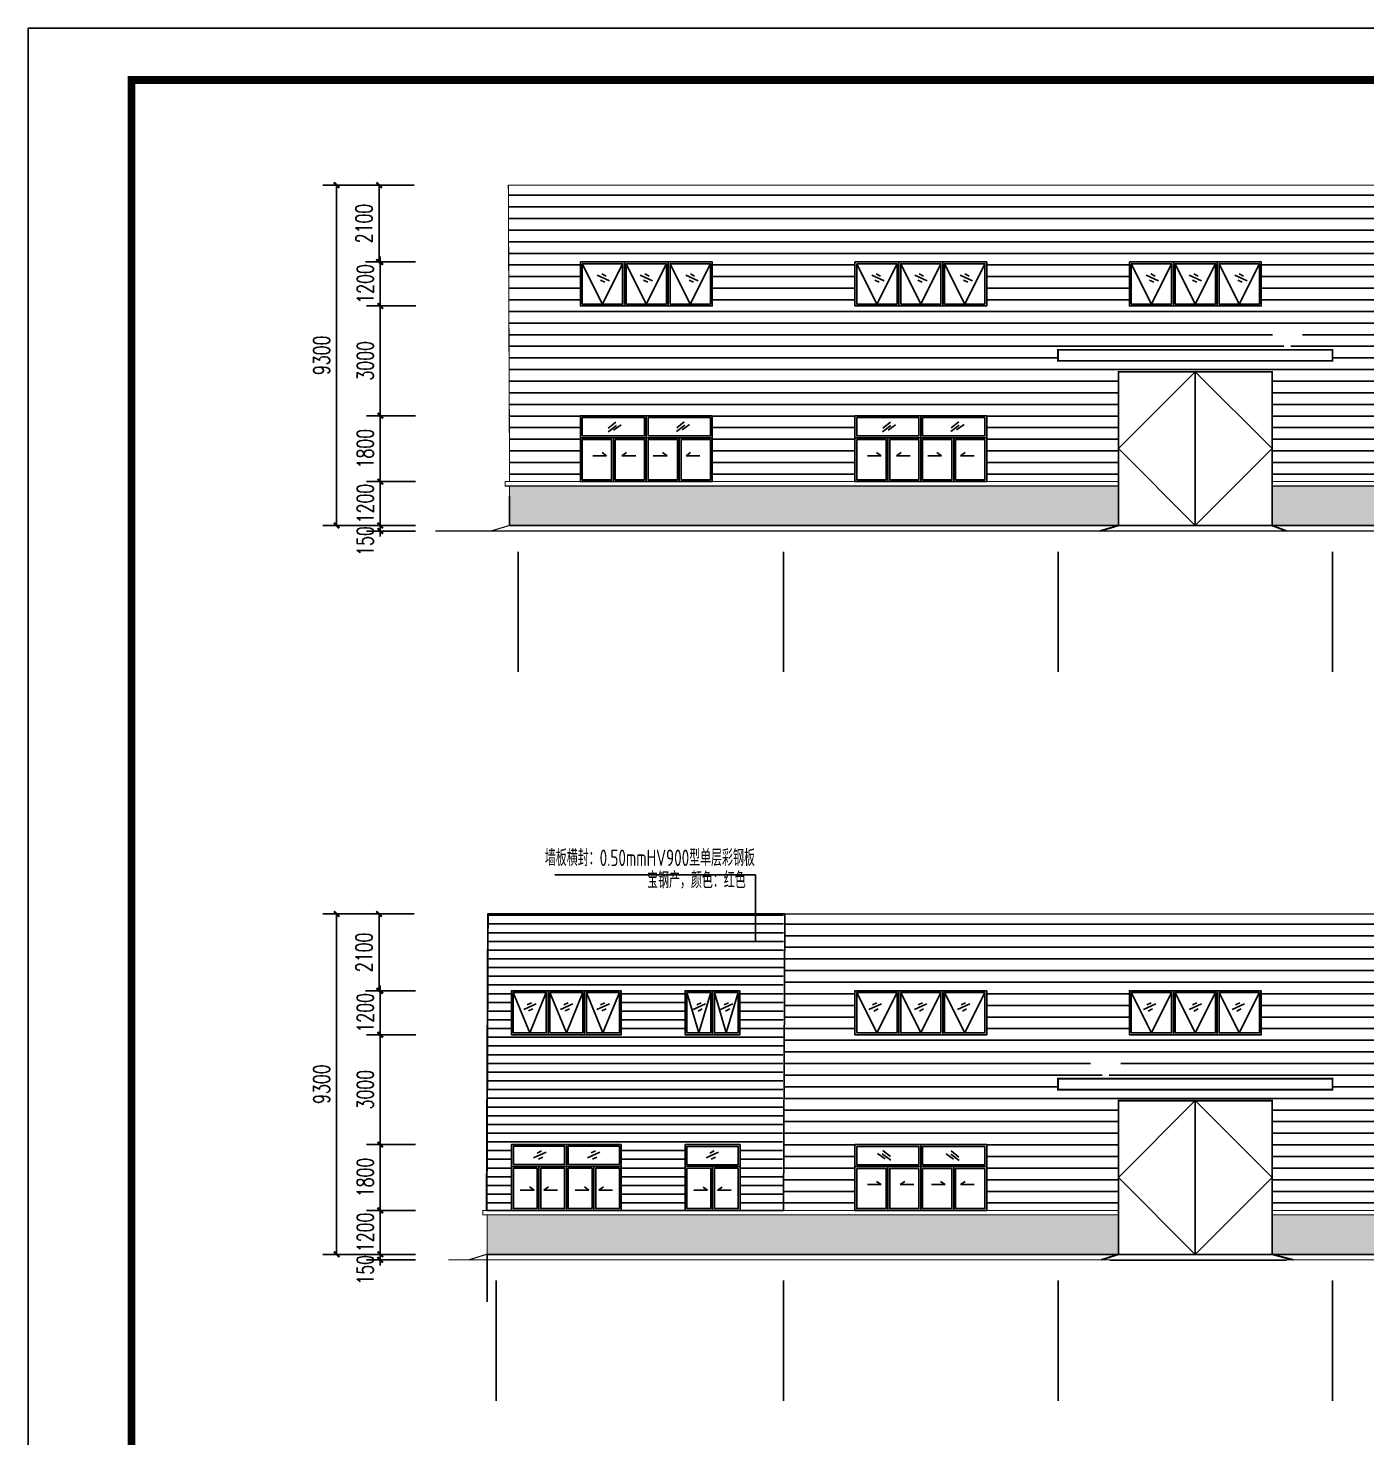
# Model space of a CAD drawing. Extents: x 180850 to 1399066, y 113487 to 334416.
# Drawn here: x 675093 to 711669, y 278472 to 316984 of the extents above; entities that cross this region are included whole.
import ezdxf
from ezdxf.enums import TextEntityAlignment as Align

# ---------------------------------------------------------------- set-up
doc = ezdxf.new("R2010")
doc.units = 0
doc.header["$LTSCALE"] = 1000
for name, color, linetype in [('AXIS', 3, 'Continuous'), ('PUB_DIM', 3, 'Continuous'), ('PUB_TEXT', 7, 'Continuous'), ('PUB_TITLE', 4, 'Continuous')]:
    doc.layers.add(name, color=color, linetype=linetype)
doc.styles.add('_TCH_DIM_T3', font='SIMPLEX', dxfattribs={"width": 0.705882, "bigfont": 'GBCBIG'})
doc.styles.add('C', font='tssdeng.shx', dxfattribs={"height": 3, "bigfont": 'tssdchn.shx'})
doc.dimstyles.new('_TCH_ARCH&&150', dxfattribs={"dimtxt": 446.25, "dimasz": 150, "dimexe": 375, "dimexo": 450, "dimgap": 189.375, "dimtad": 1, "dimdec": 0, "dimzin": 0, "dimdsep": 46, "dimtxsty": '_TCH_DIM_T3', "dimblk": 'ARCHTICK', "dimcen": 0.09, "dimclrd": 3, "dimclre": 3, "dimclrt": 7, "dimazin": 2, "dimtfac": 1, "dimtdec": 0, "dimtix": 1, "dimtmove": 2, "dimatfit": 3, "dimfxl": 1, "dimtolj": 1, "dimtzin": 0, "dimarcsym": 0})

# ---------------------------------------------------------------- blocks, each defined once
blk = doc.blocks.new('_ArchTick')
at = {"color": 0, "linetype": 'ByBlock', "const_width": 0.4}
blk.add_lwpolyline([(-0.5, -0.5), (0.5, 0.5)], dxfattribs=at)
blk = doc.blocks.new('*D575')
at = {"layer": 'Defpoints', "color": 0, "transparency": 16777216}
for p in [(684713, 304597), (686122, 304597), (686122, 303397)]:
    blk.add_point(p, dxfattribs=at)
at = {"layer": 'PUB_DIM', "color": 3, "lineweight": -2, "transparency": 16777216}
for p, q in [((684713, 304597), (684713, 304747)), ((685672, 304597), (684338, 304597)), ((684713, 303397), (684713, 304597)), ((685672, 303397), (684338, 303397)), ((684713, 303397), (684713, 303247))]:
    blk.add_line(p, q, dxfattribs=at)
at = {"layer": 'PUB_DIM', "color": 3, "lineweight": -2, "transparency": 16777216, "xscale": 150, "yscale": 150, "zscale": 150}
for p, rotation in [((684713, 304597), 270), ((684713, 303397), 90)]:
    blk.add_blockref('_ArchTick', p, dxfattribs=dict(at, rotation=rotation))
at = {"layer": 'PUB_DIM', "color": 7, "transparency": 16777216, "insert": (684301, 303997), "char_height": 446.2, "attachment_point": 5, "rotation": 90, "style": '_TCH_DIM_T3'}
blk.add_mtext('\\A1;1200', dxfattribs=at)
blk = doc.blocks.new('*D576')
at = {"layer": 'Defpoints', "color": 0, "transparency": 16777216}
for p in [(684713, 306397), (686122, 306397), (686122, 304597)]:
    blk.add_point(p, dxfattribs=at)
at = {"layer": 'PUB_DIM', "color": 3, "lineweight": -2, "transparency": 16777216}
for p, q in [((685672, 306397), (684338, 306397)), ((684713, 304597), (684713, 306397)), ((685672, 304597), (684338, 304597))]:
    blk.add_line(p, q, dxfattribs=at)
at = {"layer": 'PUB_DIM', "color": 3, "lineweight": -2, "transparency": 16777216, "xscale": 150, "yscale": 150, "zscale": 150}
for p, rotation in [((684713, 306397), 90), ((684713, 304597), 270)]:
    blk.add_blockref('_ArchTick', p, dxfattribs=dict(at, rotation=rotation))
at = {"layer": 'PUB_DIM', "color": 7, "transparency": 16777216, "insert": (684301, 305497), "char_height": 446.2, "attachment_point": 5, "rotation": 90, "style": '_TCH_DIM_T3'}
blk.add_mtext('\\A1;1800', dxfattribs=at)
blk = doc.blocks.new('*D577')
at = {"layer": 'Defpoints', "color": 0, "transparency": 16777216}
for p in [(684713, 309397), (686138, 309397, -4), (686122, 306397)]:
    blk.add_point(p, dxfattribs=at)
at = {"layer": 'PUB_DIM', "color": 3, "lineweight": -2, "transparency": 16777216}
for p, q in [((685688, 309397), (684338, 309397)), ((684713, 306397), (684713, 309397)), ((685672, 306397), (684338, 306397))]:
    blk.add_line(p, q, dxfattribs=at)
at = {"layer": 'PUB_DIM', "color": 3, "lineweight": -2, "transparency": 16777216, "xscale": 150, "yscale": 150, "zscale": 150}
for p, rotation in [((684713, 309397), 90), ((684713, 306397), 270)]:
    blk.add_blockref('_ArchTick', p, dxfattribs=dict(at, rotation=rotation))
at = {"layer": 'PUB_DIM', "color": 7, "transparency": 16777216, "insert": (684301, 307897), "char_height": 446.2, "attachment_point": 5, "rotation": 90, "style": '_TCH_DIM_T3'}
blk.add_mtext('\\A1;3000', dxfattribs=at)
blk = doc.blocks.new('*D578')
at = {"layer": 'Defpoints', "color": 0, "transparency": 16777216}
for p in [(684713, 310597), (686122, 310597), (686138, 309397, -4)]:
    blk.add_point(p, dxfattribs=at)
at = {"layer": 'PUB_DIM', "color": 3, "lineweight": -2, "transparency": 16777216}
for p, q in [((685672, 310597), (684338, 310597)), ((684713, 310597), (684713, 310747)), ((684713, 309397), (684713, 310597)), ((685688, 309397), (684338, 309397)), ((684713, 309397), (684713, 309247))]:
    blk.add_line(p, q, dxfattribs=at)
at = {"layer": 'PUB_DIM', "color": 3, "lineweight": -2, "transparency": 16777216, "xscale": 150, "yscale": 150, "zscale": 150}
for p, rotation in [((684713, 310597), 270), ((684713, 309397), 90)]:
    blk.add_blockref('_ArchTick', p, dxfattribs=dict(at, rotation=rotation))
at = {"layer": 'PUB_DIM', "color": 7, "transparency": 16777216, "insert": (684301, 309997), "char_height": 446.2, "attachment_point": 5, "rotation": 90, "style": '_TCH_DIM_T3'}
blk.add_mtext('\\A1;1200', dxfattribs=at)
blk = doc.blocks.new('*D579')
at = {"layer": 'Defpoints', "color": 0, "transparency": 16777216}
for p in [(684680, 312697), (686088, 312697), (686122, 310597)]:
    blk.add_point(p, dxfattribs=at)
at = {"layer": 'PUB_DIM', "color": 3, "lineweight": -2, "transparency": 16777216}
for p, q in [((685638, 312697), (684305, 312697)), ((684680, 310597), (684680, 312697)), ((685672, 310597), (684305, 310597))]:
    blk.add_line(p, q, dxfattribs=at)
at = {"layer": 'PUB_DIM', "color": 3, "lineweight": -2, "transparency": 16777216, "xscale": 150, "yscale": 150, "zscale": 150}
for p, rotation in [((684680, 312697), 90), ((684680, 310597), 270)]:
    blk.add_blockref('_ArchTick', p, dxfattribs=dict(at, rotation=rotation))
at = {"layer": 'PUB_DIM', "color": 7, "transparency": 16777216, "insert": (684268, 311647), "char_height": 446.2, "attachment_point": 5, "rotation": 90, "style": '_TCH_DIM_T3'}
blk.add_mtext('\\A1;2100', dxfattribs=at)
blk = doc.blocks.new('*D580')
at = {"layer": 'Defpoints', "color": 0, "transparency": 16777216}
for p in [(686088, 312697), (683521, 303397), (686122, 303397)]:
    blk.add_point(p, dxfattribs=at)
at = {"layer": 'PUB_DIM', "color": 3, "lineweight": -2, "transparency": 16777216}
for p, q in [((685638, 312697), (683146, 312697)), ((683521, 312697), (683521, 303397)), ((685672, 303397), (683146, 303397))]:
    blk.add_line(p, q, dxfattribs=at)
at = {"layer": 'PUB_DIM', "color": 3, "lineweight": -2, "transparency": 16777216, "xscale": 150, "yscale": 150, "zscale": 150}
for p, rotation in [((683521, 312697), 90), ((683521, 303397), 270)]:
    blk.add_blockref('_ArchTick', p, dxfattribs=dict(at, rotation=rotation))
at = {"layer": 'PUB_DIM', "color": 7, "transparency": 16777216, "insert": (683109, 308047), "char_height": 446.2, "attachment_point": 5, "rotation": 90, "style": '_TCH_DIM_T3'}
blk.add_mtext('\\A1;9300', dxfattribs=at)
blk = doc.blocks.new('*D442')
at = {"layer": 'Defpoints', "color": 0, "transparency": 16777216}
for p in [(684713, 303246), (686122, 303397), (686122, 303246)]:
    blk.add_point(p, dxfattribs=at)
at = {"layer": 'PUB_DIM', "color": 3, "lineweight": -2, "transparency": 16777216}
for p, q in [((684713, 303397), (684713, 303547)), ((685672, 303397), (684338, 303397)), ((685672, 303246), (684338, 303246)), ((684713, 303397), (684713, 303246)), ((684713, 303246), (684713, 303096))]:
    blk.add_line(p, q, dxfattribs=at)
at = {"layer": 'PUB_DIM', "color": 3, "lineweight": -2, "transparency": 16777216, "xscale": 150, "yscale": 150, "zscale": 150}
for p, rotation in [((684713, 303397), 270), ((684713, 303246), 90)]:
    blk.add_blockref('_ArchTick', p, dxfattribs=dict(at, rotation=rotation))
at = {"layer": 'PUB_DIM', "color": 7, "transparency": 16777216, "insert": (684301, 302973), "char_height": 446.2, "attachment_point": 5, "rotation": 90, "style": '_TCH_DIM_T3'}
blk.add_mtext('\\A1;150', dxfattribs=at)
blk = doc.blocks.new('*D1891')
at = {"layer": 'Defpoints', "color": 0, "transparency": 16777216}
for p in [(684713, 284684), (686122, 284684), (686122, 283484)]:
    blk.add_point(p, dxfattribs=at)
at = {"layer": 'PUB_DIM', "color": 3, "lineweight": -2, "transparency": 16777216}
for p, q in [((685672, 284684), (684338, 284684)), ((684713, 284684), (684713, 284834)), ((684713, 283484), (684713, 284684)), ((685672, 283484), (684338, 283484)), ((684713, 283484), (684713, 283334))]:
    blk.add_line(p, q, dxfattribs=at)
at = {"layer": 'PUB_DIM', "color": 3, "lineweight": -2, "transparency": 16777216, "xscale": 150, "yscale": 150, "zscale": 150}
for p, rotation in [((684713, 284684), 270), ((684713, 283484), 90)]:
    blk.add_blockref('_ArchTick', p, dxfattribs=dict(at, rotation=rotation))
at = {"layer": 'PUB_DIM', "color": 7, "transparency": 16777216, "insert": (684301, 284084), "char_height": 446.2, "attachment_point": 5, "rotation": 90, "style": '_TCH_DIM_T3'}
blk.add_mtext('\\A1;1200', dxfattribs=at)
blk = doc.blocks.new('*D1892')
at = {"layer": 'Defpoints', "color": 0, "transparency": 16777216}
for p in [(684713, 286484), (686122, 286484), (686122, 284684)]:
    blk.add_point(p, dxfattribs=at)
at = {"layer": 'PUB_DIM', "color": 3, "lineweight": -2, "transparency": 16777216}
for p, q in [((685672, 286484), (684338, 286484)), ((684713, 284684), (684713, 286484)), ((685672, 284684), (684338, 284684))]:
    blk.add_line(p, q, dxfattribs=at)
at = {"layer": 'PUB_DIM', "color": 3, "lineweight": -2, "transparency": 16777216, "xscale": 150, "yscale": 150, "zscale": 150}
for p, rotation in [((684713, 286484), 90), ((684713, 284684), 270)]:
    blk.add_blockref('_ArchTick', p, dxfattribs=dict(at, rotation=rotation))
at = {"layer": 'PUB_DIM', "color": 7, "transparency": 16777216, "insert": (684301, 285584), "char_height": 446.2, "attachment_point": 5, "rotation": 90, "style": '_TCH_DIM_T3'}
blk.add_mtext('\\A1;1800', dxfattribs=at)
blk = doc.blocks.new('*D1893')
at = {"layer": 'Defpoints', "color": 0, "transparency": 16777216}
for p in [(684713, 289484), (686138, 289484, -4), (686122, 286484)]:
    blk.add_point(p, dxfattribs=at)
at = {"layer": 'PUB_DIM', "color": 3, "lineweight": -2, "transparency": 16777216}
for p, q in [((685688, 289484), (684338, 289484)), ((684713, 286484), (684713, 289484)), ((685672, 286484), (684338, 286484))]:
    blk.add_line(p, q, dxfattribs=at)
at = {"layer": 'PUB_DIM', "color": 3, "lineweight": -2, "transparency": 16777216, "xscale": 150, "yscale": 150, "zscale": 150}
for p, rotation in [((684713, 289484), 90), ((684713, 286484), 270)]:
    blk.add_blockref('_ArchTick', p, dxfattribs=dict(at, rotation=rotation))
at = {"layer": 'PUB_DIM', "color": 7, "transparency": 16777216, "insert": (684301, 287984), "char_height": 446.2, "attachment_point": 5, "rotation": 90, "style": '_TCH_DIM_T3'}
blk.add_mtext('\\A1;3000', dxfattribs=at)
blk = doc.blocks.new('*D1894')
at = {"layer": 'Defpoints', "color": 0, "transparency": 16777216}
for p in [(684713, 290684), (686122, 290684), (686138, 289484, -4)]:
    blk.add_point(p, dxfattribs=at)
at = {"layer": 'PUB_DIM', "color": 3, "lineweight": -2, "transparency": 16777216}
for p, q in [((684713, 290684), (684713, 290834)), ((685672, 290684), (684338, 290684)), ((684713, 289484), (684713, 290684)), ((685688, 289484), (684338, 289484)), ((684713, 289484), (684713, 289334))]:
    blk.add_line(p, q, dxfattribs=at)
at = {"layer": 'PUB_DIM', "color": 3, "lineweight": -2, "transparency": 16777216, "xscale": 150, "yscale": 150, "zscale": 150}
for p, rotation in [((684713, 290684), 270), ((684713, 289484), 90)]:
    blk.add_blockref('_ArchTick', p, dxfattribs=dict(at, rotation=rotation))
at = {"layer": 'PUB_DIM', "color": 7, "transparency": 16777216, "insert": (684301, 290084), "char_height": 446.2, "attachment_point": 5, "rotation": 90, "style": '_TCH_DIM_T3'}
blk.add_mtext('\\A1;1200', dxfattribs=at)
blk = doc.blocks.new('*D1895')
at = {"layer": 'Defpoints', "color": 0, "transparency": 16777216}
for p in [(684680, 292784), (686088, 292784), (686122, 290684)]:
    blk.add_point(p, dxfattribs=at)
at = {"layer": 'PUB_DIM', "color": 3, "lineweight": -2, "transparency": 16777216}
for p, q in [((685638, 292784), (684305, 292784)), ((684680, 290684), (684680, 292784)), ((685672, 290684), (684305, 290684))]:
    blk.add_line(p, q, dxfattribs=at)
at = {"layer": 'PUB_DIM', "color": 3, "lineweight": -2, "transparency": 16777216, "xscale": 150, "yscale": 150, "zscale": 150}
for p, rotation in [((684680, 292784), 90), ((684680, 290684), 270)]:
    blk.add_blockref('_ArchTick', p, dxfattribs=dict(at, rotation=rotation))
at = {"layer": 'PUB_DIM', "color": 7, "transparency": 16777216, "insert": (684268, 291734), "char_height": 446.2, "attachment_point": 5, "rotation": 90, "style": '_TCH_DIM_T3'}
blk.add_mtext('\\A1;2100', dxfattribs=at)
blk = doc.blocks.new('*D1896')
at = {"layer": 'Defpoints', "color": 0, "transparency": 16777216}
for p in [(686088, 292784), (683521, 283484), (686122, 283484)]:
    blk.add_point(p, dxfattribs=at)
at = {"layer": 'PUB_DIM', "color": 3, "lineweight": -2, "transparency": 16777216}
for p, q in [((685638, 292784), (683146, 292784)), ((683521, 292784), (683521, 283484)), ((685672, 283484), (683146, 283484))]:
    blk.add_line(p, q, dxfattribs=at)
at = {"layer": 'PUB_DIM', "color": 3, "lineweight": -2, "transparency": 16777216, "xscale": 150, "yscale": 150, "zscale": 150}
for p, rotation in [((683521, 292784), 90), ((683521, 283484), 270)]:
    blk.add_blockref('_ArchTick', p, dxfattribs=dict(at, rotation=rotation))
at = {"layer": 'PUB_DIM', "color": 7, "transparency": 16777216, "insert": (683109, 288134), "char_height": 446.2, "attachment_point": 5, "rotation": 90, "style": '_TCH_DIM_T3'}
blk.add_mtext('\\A1;9300', dxfattribs=at)
blk = doc.blocks.new('*D1903')
at = {"layer": 'Defpoints', "color": 0, "transparency": 16777216}
for p in [(686122, 283484), (684713, 283334), (686122, 283334)]:
    blk.add_point(p, dxfattribs=at)
at = {"layer": 'PUB_DIM', "color": 3, "lineweight": -2, "transparency": 16777216}
for p, q in [((685672, 283484), (684338, 283484)), ((684713, 283484), (684713, 283634)), ((684713, 283484), (684713, 283334)), ((685672, 283334), (684338, 283334)), ((684713, 283334), (684713, 283184))]:
    blk.add_line(p, q, dxfattribs=at)
at = {"layer": 'PUB_DIM', "color": 3, "lineweight": -2, "transparency": 16777216, "xscale": 150, "yscale": 150, "zscale": 150}
for p, rotation in [((684713, 283484), 270), ((684713, 283334), 90)]:
    blk.add_blockref('_ArchTick', p, dxfattribs=dict(at, rotation=rotation))
at = {"layer": 'PUB_DIM', "color": 7, "transparency": 16777216, "insert": (684301, 283061), "char_height": 446.2, "attachment_point": 5, "rotation": 90, "style": '_TCH_DIM_T3'}
blk.add_mtext('\\A1;150', dxfattribs=at)

msp = doc.modelspace()

# ---------------------------------------------------------------- hatches: boundary and pattern name
at = {"true_color": 0xc7c8ca}
h = msp.add_hatch(dxfattribs=at)
h.set_pattern_fill('ANSI31', color=9, scale=200, angle=315)
h.set_pattern_definition([(0, (0, 0), (9e-14, 317.5), [])])
h.paths.add_polyline_path([(740699.08, 312696.59), (688212.75, 312696.59), (688246.04, 304596.67), (690182.37, 304596.67), (690182.37, 306396.67), (693782.4, 306396.67), (693782.4, 304596.67), (697682.37, 304596.67), (697682.37, 306396.67), (701282.4, 306396.67), (701282.4, 304596.67), (704882.38, 304596.67), (704882.38, 307596.67), (709082.38, 307596.67), (709082.38, 304596.67), (712682.34, 304596.67), (712682.34, 306396.67), (716282.37, 306396.67), (716282.37, 304596.67), (720182.34, 304596.67), (720182.34, 306396.67), (723782.37, 306396.67), (723782.37, 304596.67), (727382.38, 304596.67), (727382.38, 307596.67), (731582.38, 307596.67), (731582.38, 304596.67), (735182.37, 304596.67), (735182.37, 306396.67), (738782.4, 306396.67), (738782.4, 304596.67), (740732.37, 304596.67)])
h.paths.add_polyline_path([(712682.35, 309396.67), (712682.35, 310596.67), (716282.35, 310596.67), (716282.35, 309396.67)], flags=16)
h.paths.add_polyline_path([(716232.41, 309446.67), (715132.35, 309446.67), (715132.35, 310546.66), (716232.41, 310546.66)], flags=0)
h.paths.add_polyline_path([(715032.35, 309446.67), (713932.35, 309446.67), (713932.35, 310546.66), (715032.35, 310546.66)], flags=0)
h.paths.add_polyline_path([(720182.35, 309396.67), (720182.35, 310596.67), (723782.35, 310596.67), (723782.35, 309396.67)], flags=16)
h.paths.add_polyline_path([(720231.99, 309446.69), (720232, 310546.69), (721332.05, 310546.66), (721332.04, 309446.66)], flags=0)
h.paths.add_polyline_path([(713832.04, 309446.66), (712731.99, 309446.69), (712732, 310546.69), (713832.05, 310546.66)], flags=0)
h.paths.add_polyline_path([(721432.35, 309446.67), (721432.35, 310546.66), (722532.35, 310546.66), (722532.35, 309446.67)], flags=0)
h.paths.add_polyline_path([(710101.17, 308796.67), (709501.17, 308196.67), (710101.17, 308196.67), (710732.38, 308196.67), (710732.38, 307896.67), (703232.38, 307896.67), (703232.38, 308196.67), (709501.17, 308196.67), (708901.17, 308796.67)], flags=16)
h.paths.add_polyline_path([(722632.35, 309446.67), (722632.35, 310546.66), (723732.41, 310546.66), (723732.41, 309446.67)], flags=0)
h.paths.add_polyline_path([(705182.35, 309396.67), (705182.35, 310596.67), (708782.35, 310596.67), (708782.35, 309396.67)], flags=16)
h.paths.add_polyline_path([(725732.38, 307896.67), (725732.38, 308196.67), (731928.64, 308196.67), (731328.64, 308796.67), (732528.64, 308796.67), (731928.64, 308196.67), (732528.64, 308196.67), (733232.38, 308196.67), (733232.38, 307896.67)], flags=16)
h.paths.add_polyline_path([(708732.41, 309446.67), (707632.35, 309446.67), (707632.35, 310546.66), (708732.41, 310546.66)], flags=0)
h.paths.add_polyline_path([(707532.35, 309446.67), (706432.35, 309446.67), (706432.35, 310546.66), (707532.35, 310546.66)], flags=0)
h.paths.add_polyline_path([(727682.35, 309396.67), (727682.35, 310596.67), (731282.35, 310596.67), (731282.35, 309396.67)], flags=16)
h.paths.add_polyline_path([(727731.99, 309446.69), (727732, 310546.69), (728832.05, 310546.66), (728832.04, 309446.66)], flags=0)
h.paths.add_polyline_path([(706332.04, 309446.66), (705231.99, 309446.69), (705232, 310546.69), (706332.05, 310546.66)], flags=0)
h.paths.add_polyline_path([(728932.35, 309446.67), (728932.35, 310546.66), (730032.35, 310546.66), (730032.35, 309446.67)], flags=0)
h.paths.add_polyline_path([(730132.35, 309446.67), (730132.35, 310546.66), (731232.41, 310546.66), (731232.41, 309446.67)], flags=0)
h.paths.add_polyline_path([(697682.35, 309396.67), (697682.35, 310596.67), (701282.35, 310596.67), (701282.35, 309396.67)], flags=16)
h.paths.add_polyline_path([(701232.41, 309446.67), (700132.35, 309446.67), (700132.35, 310546.66), (701232.41, 310546.66)], flags=0)
h.paths.add_polyline_path([(700032.35, 309446.67), (698932.35, 309446.67), (698932.35, 310546.66), (700032.35, 310546.66)], flags=0)
h.paths.add_polyline_path([(735182.35, 309396.67), (735182.35, 310596.67), (738782.35, 310596.67), (738782.35, 309396.67)], flags=16)
h.paths.add_polyline_path([(735231.99, 309446.69), (735232, 310546.69), (736332.05, 310546.66), (736332.04, 309446.66)], flags=0)
h.paths.add_polyline_path([(698832.04, 309446.66), (697731.99, 309446.69), (697732, 310546.69), (698832.05, 310546.66)], flags=0)
h.paths.add_polyline_path([(736432.35, 309446.67), (736432.35, 310546.66), (737532.35, 310546.66), (737532.35, 309446.67)], flags=0)
h.paths.add_polyline_path([(737632.35, 309446.67), (737632.35, 310546.66), (738732.41, 310546.66), (738732.41, 309446.67)], flags=0)
h.paths.add_polyline_path([(690182.35, 309396.67), (690182.35, 310596.67), (693782.35, 310596.67), (693782.35, 309396.67)], flags=16)
h.paths.add_polyline_path([(693732.41, 309446.67), (692632.35, 309446.67), (692632.35, 310546.66), (693732.41, 310546.66)], flags=0)
h.paths.add_polyline_path([(692532.35, 309446.67), (691432.35, 309446.67), (691432.35, 310546.66), (692532.35, 310546.66)], flags=0)
h.paths.add_polyline_path([(691332.04, 309446.66), (690231.99, 309446.69), (690232, 310546.69), (691332.05, 310546.66)], flags=0)
h.paths.add_polyline_path([(710223.75, 308857.92), (712201.25, 308857.92), (712201.25, 309750.42), (710223.75, 309750.42)], flags=24)
h.paths.add_polyline_path([(732651.22, 308857.92), (734628.72, 308857.92), (734628.72, 309750.42), (732651.22, 309750.42)], flags=24)
h = msp.add_hatch(dxfattribs=at)
h.set_pattern_fill('AR-B816', color=9, scale=150)
h.set_pattern_definition([(0, (321896.65, 222530.94), (0, 181.9656), []), (90, (321896.65, 222530.94), (-181.9656, 181.9656), [181.9656, -181.9656])])
h.paths.add_polyline_path([(704882.38, 304476.67), (688246.04, 304476.67), (688246.04, 303396.67), (704882.38, 303396.67)])
h.paths.add_polyline_path([(727382.38, 304476.67), (709082.38, 304476.67), (709082.38, 303396.67), (727382.38, 303396.67)])
h.paths.add_polyline_path([(740732.38, 304476.67), (731582.38, 304476.67), (731582.38, 303396.67), (740732.38, 303396.67)])
h.paths.add_polyline_path([(748847.27, 304476.67), (740732.38, 304476.67), (740732.38, 303396.67), (748847.27, 303396.67)])
h = msp.add_hatch()
h.set_pattern_fill('ANSI31', color=1, scale=150, angle=315)
h.set_pattern_definition([(0, (80580.4, -17766.3), (7e-14, 238.125), [])])
h.paths.add_polyline_path([(687632.38, 292784.27), (695732.39, 292784.27), (695699.1, 284740.74), (694542.1, 284740.74), (694542.1, 286484.35), (693042.06, 286484.35), (693042.06, 284740.74), (691299.13, 284740.74), (691299.13, 286486.09), (688299.1, 286486.09), (688299.1, 284740.74), (687599.32, 284740.74)])
h.paths.add_polyline_path([(691297.3, 289486.09), (691297.3, 290686.09), (688297.3, 290686.09), (688297.3, 289486.09)], flags=16)
h.paths.add_polyline_path([(691247.67, 289536.12), (691247.66, 290636.12), (690347.61, 290636.08), (690347.61, 289536.08)], flags=0)
h.paths.add_polyline_path([(690247.3, 289536.09), (690247.3, 290636.08), (689347.3, 290636.08), (689347.3, 289536.09)], flags=0)
h.paths.add_polyline_path([(694540.28, 289484.35), (694540.28, 290684.35), (693042.06, 290684.35), (693042.06, 289484.35)], flags=16)
h.paths.add_polyline_path([(693092.38, 289534.33), (693741.53, 289534.37), (693741.52, 290634.37), (693092.37, 290634.33)], flags=0)
h.paths.add_polyline_path([(689247.3, 289536.09), (689247.3, 290636.08), (688347.24, 290636.08), (688347.24, 289536.09)], flags=0)
h.paths.add_polyline_path([(693841.49, 289534.34), (694490.64, 289534.38), (694490.63, 290634.38), (693841.48, 290634.34)], flags=0)
h = msp.add_hatch(dxfattribs=at)
h.set_pattern_fill('ANSI31', color=9, scale=200, angle=315)
h.set_pattern_definition([(0, (0, -19912.32), (9e-14, 317.5), [])])
h.paths.add_polyline_path([(695765.68, 292784.27), (748252.02, 292784.27), (748218.72, 284684.35), (746282.4, 284684.35), (746282.4, 286484.35), (742682.37, 286484.35), (742682.37, 284684.35), (738782.4, 284684.35), (738782.4, 286484.35), (735182.37, 286484.35), (735182.37, 284684.35), (731582.38, 284684.35), (731582.38, 287684.35), (727382.38, 287684.35), (727382.38, 284684.35), (723782.43, 284684.35), (723782.43, 286484.35), (720182.4, 286484.35), (720182.4, 284684.35), (716282.43, 284684.35), (716282.43, 286484.35), (712682.4, 286484.35), (712682.4, 284684.35), (709082.38, 284684.35), (709082.38, 287684.35), (704882.38, 287684.35), (704882.38, 284684.35), (701282.4, 284684.35), (701282.4, 286484.35), (697682.37, 286484.35), (697682.37, 284684.35), (695732.39, 284684.35)])
h.paths.add_polyline_path([(723782.41, 289484.35), (723782.41, 290684.35), (720182.41, 290684.35), (720182.41, 289484.35)], flags=16)
h.paths.add_polyline_path([(720232.35, 289534.35), (721332.41, 289534.35), (721332.41, 290634.34), (720232.35, 290634.34)], flags=0)
h.paths.add_polyline_path([(721432.41, 289534.35), (722532.41, 289534.35), (722532.41, 290634.34), (721432.41, 290634.34)], flags=0)
h.paths.add_polyline_path([(716282.41, 289484.35), (716282.41, 290684.35), (712682.41, 290684.35), (712682.41, 289484.35)], flags=16)
h.paths.add_polyline_path([(716232.78, 289534.38), (716232.77, 290634.38), (715132.72, 290634.34), (715132.72, 289534.34)], flags=0)
h.paths.add_polyline_path([(722632.72, 289534.34), (723732.78, 289534.38), (723732.77, 290634.38), (722632.72, 290634.34)], flags=0)
h.paths.add_polyline_path([(715032.41, 289534.35), (715032.41, 290634.34), (713932.41, 290634.34), (713932.41, 289534.35)], flags=0)
h.paths.add_polyline_path([(726363.6, 288884.35), (726963.6, 288284.35), (726363.6, 288284.35), (725732.38, 288284.35), (725732.38, 287984.35), (733232.38, 287984.35), (733232.38, 288284.35), (726963.6, 288284.35), (727563.6, 288884.35)], flags=16)
h.paths.add_polyline_path([(713832.41, 289534.35), (713832.41, 290634.34), (712732.35, 290634.34), (712732.35, 289534.35)], flags=0)
h.paths.add_polyline_path([(731282.41, 289484.35), (731282.41, 290684.35), (727682.41, 290684.35), (727682.41, 289484.35)], flags=16)
h.paths.add_polyline_path([(710732.38, 287984.35), (710732.38, 288284.35), (704536.12, 288284.35), (705136.12, 288884.35), (703936.12, 288884.35), (704536.12, 288284.35), (703936.12, 288284.35), (703232.38, 288284.35), (703232.38, 287984.35)], flags=16)
h.paths.add_polyline_path([(727732.35, 289534.35), (728832.41, 289534.35), (728832.41, 290634.34), (727732.35, 290634.34)], flags=0)
h.paths.add_polyline_path([(728932.41, 289534.35), (730032.41, 289534.35), (730032.41, 290634.34), (728932.41, 290634.34)], flags=0)
h.paths.add_polyline_path([(708782.41, 289484.35), (708782.41, 290684.35), (705182.41, 290684.35), (705182.41, 289484.35)], flags=16)
h.paths.add_polyline_path([(708732.78, 289534.38), (708732.77, 290634.38), (707632.72, 290634.34), (707632.72, 289534.34)], flags=0)
h.paths.add_polyline_path([(730132.72, 289534.34), (731232.78, 289534.38), (731232.77, 290634.38), (730132.72, 290634.34)], flags=0)
h.paths.add_polyline_path([(707532.41, 289534.35), (707532.41, 290634.34), (706432.41, 290634.34), (706432.41, 289534.35)], flags=0)
h.paths.add_polyline_path([(706332.41, 289534.35), (706332.41, 290634.34), (705232.35, 290634.34), (705232.35, 289534.35)], flags=0)
h.paths.add_polyline_path([(738782.41, 289484.35), (738782.41, 290684.35), (735182.41, 290684.35), (735182.41, 289484.35)], flags=16)
h.paths.add_polyline_path([(735232.35, 289534.35), (736332.41, 289534.35), (736332.41, 290634.34), (735232.35, 290634.34)], flags=0)
h.paths.add_polyline_path([(736432.41, 289534.35), (737532.41, 289534.35), (737532.41, 290634.34), (736432.41, 290634.34)], flags=0)
h.paths.add_polyline_path([(701282.41, 289484.35), (701282.41, 290684.35), (697682.41, 290684.35), (697682.41, 289484.35)], flags=16)
h.paths.add_polyline_path([(701232.78, 289534.38), (701232.77, 290634.38), (700132.72, 290634.34), (700132.72, 289534.34)], flags=0)
h.paths.add_polyline_path([(737632.72, 289534.34), (738732.78, 289534.38), (738732.77, 290634.38), (737632.72, 290634.34)], flags=0)
h.paths.add_polyline_path([(700032.41, 289534.35), (700032.41, 290634.34), (698932.41, 290634.34), (698932.41, 289534.35)], flags=0)
h.paths.add_polyline_path([(698832.41, 289534.35), (698832.41, 290634.34), (697732.35, 290634.34), (697732.35, 289534.35)], flags=0)
h.paths.add_polyline_path([(746282.41, 289484.35), (746282.41, 290684.35), (742682.41, 290684.35), (742682.41, 289484.35)], flags=16)
h.paths.add_polyline_path([(742732.35, 289534.35), (743832.41, 289534.35), (743832.41, 290634.34), (742732.35, 290634.34)], flags=0)
h.paths.add_polyline_path([(743932.41, 289534.35), (745032.41, 289534.35), (745032.41, 290634.34), (743932.41, 290634.34)], flags=0)
h.paths.add_polyline_path([(745132.72, 289534.34), (746232.78, 289534.38), (746232.77, 290634.38), (745132.72, 290634.34)], flags=0)
h.paths.add_polyline_path([(726241.02, 288945.6), (724263.52, 288945.6), (724263.52, 289838.1), (726241.02, 289838.1)], flags=24)
h.paths.add_polyline_path([(703813.54, 288945.6), (701836.04, 288945.6), (701836.04, 289838.1), (703813.54, 289838.1)], flags=24)
h = msp.add_hatch(dxfattribs=at)
h.set_pattern_fill('AR-B816', color=9, scale=150)
h.set_pattern_definition([(0, (321896.65, 202618.63), (0, 181.9656), []), (90, (321896.65, 202618.63), (-181.9656, 181.9656), [181.9656, -181.9656])])
h.paths.add_polyline_path([(731582.38, 284564.35), (748218.72, 284564.35), (748218.72, 283484.35), (731582.38, 283484.35)])
h.paths.add_polyline_path([(709082.38, 284564.35), (727382.38, 284564.35), (727382.38, 283484.35), (709082.38, 283484.35)])
h.paths.add_polyline_path([(695732.38, 284564.35), (704882.38, 284564.35), (704882.38, 283484.35), (695732.38, 283484.35)])
h.paths.add_polyline_path([(687617.49, 284564.35), (695732.38, 284564.35), (695732.38, 283484.35), (687617.49, 283484.35)])

# ---------------------------------------------------------------- linework, layer by layer
at = {"color": 3}
for p, q in [((690232, 310546.69), (690782.02, 309446.68)), ((690782.02, 309446.68), (691332.05, 310546.66)), ((691432.35, 310546.66), (691982.35, 309446.67)), ((691982.35, 309446.67), (692532.35, 310546.66)), ((692632.35, 310546.66), (693182.38, 309446.67)), ((693182.38, 309446.67), (693732.41, 310546.66)), ((697732, 310546.69), (698282.02, 309446.68)), ((698282.02, 309446.68), (698832.05, 310546.66)), ((698932.35, 310546.66), (699482.35, 309446.67)), ((699482.35, 309446.67), (700032.35, 310546.66)), ((700132.35, 310546.66), (700682.38, 309446.67)), ((700682.38, 309446.67), (701232.41, 310546.66)), ((705232, 310546.69), (705782.02, 309446.68)), ((705782.02, 309446.68), (706332.05, 310546.66)), ((706432.35, 310546.66), (706982.35, 309446.67)), ((706982.35, 309446.67), (707532.35, 310546.66)), ((707632.35, 310546.66), (708182.38, 309446.67)), ((708182.38, 309446.67), (708732.41, 310546.66)), ((688797.27, 289536.09), (688347.24, 290636.08)), ((689247.3, 290636.08), (688797.27, 289536.09)), ((689797.3, 289536.09), (689347.3, 290636.08)), ((690247.3, 290636.08), (689797.3, 289536.09)), ((690797.64, 289536.1), (690347.61, 290636.08)), ((691247.66, 290636.12), (690797.64, 289536.1)), ((693416.96, 289534.35), (693092.37, 290634.33)), ((693741.52, 290634.37), (693416.96, 289534.35)), ((694166.06, 289534.36), (693841.48, 290634.34)), ((694490.63, 290634.38), (694166.06, 289534.36)), ((698282.38, 289534.35), (697732.35, 290634.34)), ((698832.41, 290634.34), (698282.38, 289534.35)), ((699482.41, 289534.35), (698932.41, 290634.34)), ((700032.41, 290634.34), (699482.41, 289534.35)), ((700682.75, 289534.36), (700132.72, 290634.34)), ((701232.77, 290634.38), (700682.75, 289534.36)), ((705782.38, 289534.35), (705232.35, 290634.34)), ((706332.41, 290634.34), (705782.38, 289534.35)), ((706982.41, 289534.35), (706432.41, 290634.34)), ((707532.41, 290634.34), (706982.41, 289534.35)), ((708182.75, 289534.36), (707632.72, 290634.34)), ((708732.77, 290634.38), (708182.75, 289534.36))]:
    msp.add_line(p, q, dxfattribs=at)
for p, q in [((691382.37, 310596.67), (691382.35, 309396.67)), ((692582.35, 310596.67), (692582.35, 309396.67)), ((698882.37, 310596.67), (698882.35, 309396.67)), ((700082.35, 310596.67), (700082.35, 309396.67)), ((706382.37, 310596.67), (706382.35, 309396.67)), ((707582.35, 310596.67), (707582.35, 309396.67)), ((690641.08, 310237.55), (690979.39, 310084.94)), ((690729.51, 310101.7), (690847.17, 310044.64)), ((690765.7, 310269.6), (690883.37, 310212.54)), ((691816.05, 310237.53), (692154.36, 310084.92)), ((691904.48, 310101.68), (692022.14, 310044.62)), ((691940.68, 310269.58), (692058.34, 310212.52)), ((693060.76, 310237.53), (693399.07, 310084.92)), ((693149.19, 310101.68), (693266.85, 310044.62)), ((693185.39, 310269.58), (693303.05, 310212.52)), ((698141.08, 310237.55), (698479.39, 310084.94)), ((698229.51, 310101.7), (698347.17, 310044.64)), ((698265.7, 310269.6), (698383.37, 310212.54)), ((699316.05, 310237.53), (699654.36, 310084.92)), ((699404.48, 310101.68), (699522.14, 310044.62)), ((699440.68, 310269.58), (699558.34, 310212.52)), ((700560.76, 310237.53), (700899.07, 310084.92)), ((700649.19, 310101.68), (700766.85, 310044.62)), ((700685.39, 310269.58), (700803.05, 310212.52)), ((705641.08, 310237.55), (705979.39, 310084.94)), ((705729.51, 310101.7), (705847.17, 310044.64)), ((705765.7, 310269.6), (705883.37, 310212.54)), ((706816.05, 310237.53), (707154.36, 310084.92)), ((706904.48, 310101.68), (707022.14, 310044.62)), ((706940.68, 310269.58), (707058.34, 310212.52)), ((708060.76, 310237.53), (708399.07, 310084.92)), ((708149.19, 310101.68), (708266.85, 310044.62)), ((708185.39, 310269.58), (708303.05, 310212.52)), ((690182.35, 309396.67), (693782.41, 309396.67)), ((697682.35, 309396.67), (701282.41, 309396.67)), ((705182.35, 309396.67), (708782.41, 309396.67)), ((706982.38, 307596.67), (704882.38, 305496.67)), ((706982.38, 307596.67), (706982.38, 303396.67)), ((706982.38, 307596.67), (709082.38, 305496.67)), ((691151.24, 306223.23), (690942.41, 306055.64)), ((691982.37, 306396.67), (691982.38, 304596.67)), ((693020.55, 306233.38), (692811.73, 306065.79)), ((698651.24, 306223.23), (698442.41, 306055.64)), ((699482.37, 306396.67), (699482.38, 304596.67)), ((700520.55, 306233.38), (700311.73, 306065.79)), ((693782.4, 305796.67), (690182.31, 305796.67)), ((691165.16, 306132.16), (690935.45, 305958.25)), ((691082.37, 305796.67), (691082.37, 304596.67)), ((691293.94, 306146.07), (691088.59, 305999.99)), ((693034.48, 306142.31), (692804.77, 305968.4)), ((692882.37, 305796.68), (692882.4, 304596.68)), ((693163.26, 306156.22), (692957.91, 306010.14)), ((701282.4, 305796.67), (697682.31, 305796.67)), ((698665.16, 306132.16), (698435.45, 305958.25)), ((698582.37, 305796.67), (698582.37, 304596.67)), ((698793.94, 306146.07), (698588.59, 305999.99)), ((700534.48, 306142.31), (700304.77, 305968.4)), ((700382.37, 305796.68), (700382.4, 304596.68)), ((700663.26, 306156.22), (700457.91, 306010.14)), ((704882.38, 305496.67), (706982.38, 303396.67)), ((709082.38, 305496.67), (706982.38, 303396.67)), ((690521.36, 305303.76), (690898.05, 305303.76)), ((690898.05, 305303.76), (690773.21, 305388.2)), ((691316.44, 305303.76), (691441.27, 305388.2)), ((691693.13, 305303.76), (691316.44, 305303.76)), ((692171.63, 305303.76), (692548.32, 305303.77)), ((692548.32, 305303.77), (692423.48, 305388.21)), ((693066.71, 305303.77), (693191.54, 305388.22)), ((693443.4, 305303.78), (693066.71, 305303.77)), ((698021.36, 305303.76), (698398.05, 305303.76)), ((698398.05, 305303.76), (698273.21, 305388.2)), ((698816.44, 305303.76), (698941.27, 305388.2)), ((699193.13, 305303.76), (698816.44, 305303.76)), ((699671.63, 305303.76), (700048.32, 305303.77)), ((700048.32, 305303.77), (699923.48, 305388.21)), ((700566.71, 305303.77), (700691.54, 305388.22)), ((700943.4, 305303.78), (700566.71, 305303.77)), ((688246.04, 303396.67), (688246.04, 304196.67)), ((688246.04, 303396.67), (748847.27, 303396.67)), ((748847.27, 303396.67), (688246.04, 303396.67)), ((688246.04, 303396.67), (748847.27, 303396.67)), ((688246.04, 303396.67), (748847.27, 303396.67)), ((689297.3, 290686.09), (689297.3, 289486.09)), ((690297.29, 290686.09), (690297.3, 289486.09)), ((693791.17, 290684.35), (693791.18, 289484.35)), ((698882.41, 290684.35), (698882.41, 289484.35)), ((700082.4, 290684.35), (700082.41, 289484.35)), ((706382.41, 290684.35), (706382.41, 289484.35)), ((707582.4, 290684.35), (707582.41, 289484.35)), ((688971.61, 290326.96), (688633.29, 290174.35)), ((688846.98, 290359), (688729.32, 290301.94)), ((688883.18, 290191.1), (688765.51, 290134.04)), ((689971.65, 290326.96), (689633.34, 290174.35)), ((689847.03, 290359), (689729.36, 290301.94)), ((689883.23, 290191.1), (689765.56, 290134.04)), ((690971.99, 290326.97), (690633.67, 290174.36)), ((690847.36, 290359.02), (690729.7, 290301.96)), ((690883.56, 290191.12), (690765.89, 290134.06)), ((693600.96, 290325.22), (693262.65, 290172.61)), ((693476.34, 290357.27), (693358.67, 290300.21)), ((693512.54, 290189.37), (693394.87, 290132.31)), ((694350.07, 290325.23), (694011.76, 290172.62)), ((694225.45, 290357.28), (694107.78, 290300.22)), ((694261.65, 290189.38), (694143.98, 290132.32)), ((698404, 290325.22), (698065.69, 290172.61)), ((698279.38, 290357.26), (698161.71, 290300.2)), ((698315.58, 290189.36), (698197.91, 290132.3)), ((699648.71, 290325.22), (699310.4, 290172.61)), ((699524.09, 290357.26), (699406.42, 290300.2)), ((699560.29, 290189.36), (699442.62, 290132.3)), ((700823.69, 290325.23), (700485.38, 290172.62)), ((700699.06, 290357.28), (700581.4, 290300.22)), ((700735.26, 290189.38), (700617.6, 290132.32)), ((705904, 290325.22), (705565.69, 290172.61)), ((705779.38, 290357.26), (705661.71, 290300.2)), ((705815.58, 290189.36), (705697.91, 290132.3)), ((707148.71, 290325.22), (706810.4, 290172.61)), ((707024.09, 290357.26), (706906.42, 290300.2)), ((707060.29, 290189.36), (706942.62, 290132.3)), ((708323.69, 290325.23), (707985.38, 290172.62)), ((708199.06, 290357.28), (708081.4, 290300.22)), ((708235.26, 290189.38), (708117.6, 290132.32)), ((691297.3, 289486.09), (688297.24, 289486.09)), ((694540.28, 289484.35), (693040.25, 289484.35)), ((701282.41, 289484.35), (697682.35, 289484.35)), ((708782.41, 289484.35), (705182.35, 289484.35)), ((706982.38, 287684.35), (704882.38, 285584.35)), ((706982.38, 287684.35), (706982.38, 283484.35)), ((706982.38, 287684.35), (709082.38, 285584.35)), ((689242.28, 286278.36), (688903.96, 286125.76)), ((689117.65, 286310.41), (688999.99, 286253.35)), ((689799.08, 286486.09), (689799.08, 284686.09)), ((689799.11, 284686.09), (689799.11, 286486.09)), ((690715.23, 286278.38), (690376.92, 286125.77)), ((690590.6, 286310.43), (690472.94, 286253.37)), ((693042.06, 286484.35), (693042.06, 284684.35)), ((693042.09, 284684.35), (693042.09, 286484.35)), ((693958.2, 286276.64), (693619.89, 286124.03)), ((693833.57, 286308.69), (693715.91, 286251.63)), ((698301.51, 286243.91), (698506.86, 286097.82)), ((698430.29, 286229.99), (698660, 286056.09)), ((698444.21, 286321.06), (698653.04, 286153.47)), ((699482.4, 286484.35), (699482.38, 284684.35)), ((700170.83, 286233.75), (700376.18, 286087.67)), ((700299.61, 286219.84), (700529.32, 286045.93)), ((700313.53, 286310.91), (700522.36, 286143.32)), ((691299.13, 285886.09), (688299.04, 285886.09)), ((689153.85, 286142.51), (689036.18, 286085.45)), ((689049.07, 285886.09), (689049.07, 284686.09)), ((690626.8, 286142.53), (690509.14, 286085.47)), ((690549.03, 285886.28), (690549.32, 284686.28)), ((694542.1, 285884.35), (693042.09, 285884.35)), ((693869.77, 286140.79), (693752.11, 286083.73)), ((693792, 285884.54), (693792.3, 284684.54)), ((697682.37, 285884.35), (701282.46, 285884.35)), ((698582.39, 285884.36), (698582.37, 284684.36)), ((700382.4, 285884.35), (700382.4, 284684.35)), ((698021.37, 285391.46), (698398.06, 285391.46)), ((698398.06, 285391.46), (698273.22, 285475.9)), ((698916.45, 285391.45), (699041.28, 285475.89)), ((699293.14, 285391.44), (698916.45, 285391.45)), ((699771.64, 285391.44), (700148.33, 285391.44)), ((700148.33, 285391.44), (700023.49, 285475.89)), ((700566.72, 285391.44), (700691.55, 285475.89)), ((700943.41, 285391.44), (700566.72, 285391.44)), ((704882.38, 285584.35), (706982.38, 283484.35)), ((709082.38, 285584.35), (706982.38, 283484.35)), ((688538.38, 285241.39), (688915.07, 285241.39)), ((688915.07, 285241.39), (688790.23, 285325.83)), ((689183.14, 285241.39), (689307.98, 285325.83)), ((689559.83, 285241.39), (689183.14, 285241.39)), ((690038.43, 285241.44), (690415.12, 285241.54)), ((690415.12, 285241.54), (690290.26, 285325.95)), ((690683.19, 285241.6), (690808.01, 285326.08)), ((691059.88, 285241.7), (690683.19, 285241.6)), ((693281.4, 285239.7), (693658.09, 285239.8)), ((693658.09, 285239.8), (693533.24, 285324.21)), ((693926.17, 285239.86), (694050.98, 285324.34)), ((694302.86, 285239.96), (693926.17, 285239.86)), ((748218.72, 283484.35), (687617.49, 283484.35)), ((687617.49, 283484.35), (748218.72, 283484.35)), ((748218.72, 283484.35), (687617.49, 283484.35)), ((748218.72, 283484.35), (687617.49, 283484.35)), ((687632.38, 283484.35), (687632.38, 282184.35)), ((709473.75, 283324.35), (704643.32, 283324.35))]:
    msp.add_line(p, q)
for points, const_width in [([(688212.75, 312696.59), (688246.04, 304596.67), (688126.04, 304596.67), (688126.04, 304476.67), (688246.04, 304476.67), (688246.04, 303396.72)], 30), ([(688212.75, 312696.59), (748813.98, 312696.59)], 30), ([(704380.89, 303246.67), (704882.38, 303396.67), (704882.38, 307596.67), (709082.38, 307596.67), (709082.38, 303396.67), (709474.22, 303246.67)], 50), ([(704882.38, 304596.67), (688246.04, 304596.67)], 30), ([(688246.04, 304476.67), (704882.38, 304476.67)], 30), ([(727382.38, 304596.67), (709082.38, 304596.67)], 30), ([(709082.38, 304476.67), (727382.38, 304476.67)], 30), ([(686213.61, 303246.67), (749889.72, 303246.67)], 30), ([(688239.82, 303396.71), (687732.14, 303245.51)], 30), ([(748847.27, 303396.67), (688246.04, 303396.67)], 30), ([(687665.68, 292784.3), (687632.38, 284684.35), (687512.38, 284684.35), (687512.38, 284564.35), (687632.38, 284564.35), (687632.38, 283484.35)], 30), ([(748252.02, 292784.27), (687650.78, 292784.27)], 30), ([(709654.69, 283334.35), (709082.38, 283484.35), (709082.38, 287684.35), (704882.38, 287684.35), (704882.38, 283484.35), (704414.98, 283334.35)], 50), ([(687617.49, 284684.35), (704882.38, 284684.35)], 30), ([(709082.38, 284684.35), (727382.38, 284684.35)], 30), ([(704882.38, 284564.35), (687617.49, 284564.35)], 30), ([(727382.38, 284564.35), (709082.38, 284564.35)], 30), ([(687617.49, 283484.35), (687132.38, 283334.35)], 30), ([(687617.49, 283484.35), (748218.72, 283484.35)], 30), ([(750251.16, 283334.35), (686575.05, 283334.35)], 30)]:
    msp.add_lwpolyline(points, dxfattribs=dict(const_width=const_width))
for points in [[(690182.35, 310596.67), (693782.35, 310596.67), (693782.35, 309396.67), (690182.35, 309396.67)], [(697682.35, 310596.67), (701282.35, 310596.67), (701282.35, 309396.67), (697682.35, 309396.67)], [(705182.35, 310596.67), (708782.35, 310596.67), (708782.35, 309396.67), (705182.35, 309396.67)], [(693782.4, 306396.67), (690182.37, 306396.67), (690182.37, 304596.67), (693782.4, 304596.67)], [(690231.98, 306346.67), (691932.05, 306346.66), (691932.05, 305846.66), (690231.98, 305846.67)], [(693732.76, 306346.69), (692032.69, 306346.66), (692032.69, 305846.66), (693732.76, 305846.69)], [(701282.4, 306396.67), (697682.37, 306396.67), (697682.37, 304596.67), (701282.4, 304596.67)], [(697731.98, 306346.67), (699432.05, 306346.66), (699432.05, 305846.66), (697731.98, 305846.67)], [(701232.76, 306346.69), (699532.69, 306346.66), (699532.69, 305846.66), (701232.76, 305846.69)], [(690232.31, 305746.67), (691032.37, 305746.67), (691032.37, 304646.67), (690232.31, 304646.67)], [(691932.38, 305746.67), (691132.37, 305746.67), (691132.37, 304646.67), (691932.38, 304646.67)], [(692032.36, 305746.67), (692832.38, 305746.68), (692832.4, 304646.68), (692032.38, 304646.67)], [(693732.44, 305746.69), (692932.38, 305746.68), (692932.4, 304646.68), (693732.46, 304646.69)], [(697732.31, 305746.67), (698532.37, 305746.67), (698532.37, 304646.67), (697732.31, 304646.67)], [(699432.38, 305746.67), (698632.37, 305746.67), (698632.37, 304646.67), (699432.38, 304646.67)], [(699532.36, 305746.67), (700332.38, 305746.68), (700332.4, 304646.68), (699532.38, 304646.67)], [(701232.44, 305746.69), (700432.38, 305746.68), (700432.4, 304646.68), (701232.46, 304646.69)], [(695765.68, 292784.27), (687650.78, 292784.27), (687617.49, 284684.35), (695732.39, 284684.35)], [(691297.3, 290686.09), (688297.3, 290686.09), (688297.3, 289486.09), (691297.3, 289486.09)], [(694540.28, 290684.35), (693042.06, 290684.35), (693042.06, 289484.35), (694540.28, 289484.35)], [(701282.41, 290684.35), (697682.41, 290684.35), (697682.41, 289484.35), (701282.41, 289484.35)], [(708782.41, 290684.35), (705182.41, 290684.35), (705182.41, 289484.35), (708782.41, 289484.35)], [(691299.13, 286486.09), (688299.1, 286486.09), (688299.1, 284686.09), (691299.13, 284686.09)], [(688349.04, 285936.09), (689749.11, 285936.09), (689749.11, 286436.08), (688349.04, 286436.08)], [(691249.19, 285936.09), (689849.11, 285936.09), (689849.11, 286436.08), (691249.19, 286436.08)], [(694492.16, 285934.35), (693092.09, 285934.35), (693092.09, 286434.34), (694492.16, 286434.34)], [(697682.37, 286484.35), (701282.4, 286484.35), (701282.4, 284684.35), (697682.37, 284684.35)], [(697732.01, 286434.38), (699432.08, 286434.34), (699432.07, 285934.34), (697732, 285934.38)], [(701232.78, 286434.35), (699532.72, 286434.34), (699532.72, 285934.34), (701232.78, 285934.35)], [(688349.04, 285836.09), (688999.1, 285836.09), (688999.1, 284736.09), (688349.04, 284736.09)], [(689749.11, 285836.09), (689099.04, 285836.09), (689099.04, 284736.09), (689749.11, 284736.09)], [(689849, 285836.1), (690499.07, 285836.26), (690499.34, 284736.26), (689849.27, 284736.1)], [(691249.08, 285836.45), (690599.01, 285836.29), (690599.28, 284736.29), (691249.35, 284736.45)], [(693091.97, 285834.36), (693742.04, 285834.53), (693742.31, 284734.53), (693092.25, 284734.36)], [(694492.05, 285834.71), (693841.98, 285834.55), (693842.25, 284734.55), (694492.32, 284734.71)], [(697732.33, 285834.38), (698532.39, 285834.36), (698532.37, 284734.36), (697732.31, 284734.38)], [(699432.4, 285834.35), (698632.39, 285834.36), (698632.37, 284734.36), (699432.38, 284734.35)], [(699532.38, 285834.35), (700332.4, 285834.35), (700332.4, 284734.35), (699532.38, 284734.35)], [(701232.46, 285834.35), (700432.4, 285834.35), (700432.4, 284734.35), (701232.46, 284734.35)]]:
    msp.add_lwpolyline(points, close=True)
for points in [[(690232, 310546.69), (691332.05, 310546.66), (691332.04, 309446.66), (690231.99, 309446.69)], [(691432.35, 309446.67), (692532.35, 309446.67), (692532.35, 310546.66), (691432.35, 310546.66)], [(693732.41, 309446.67), (692632.35, 309446.67), (692632.35, 310546.66), (693732.41, 310546.66)], [(697732, 310546.69), (698832.05, 310546.66), (698832.04, 309446.66), (697731.99, 309446.69)], [(698932.35, 309446.67), (700032.35, 309446.67), (700032.35, 310546.66), (698932.35, 310546.66)], [(701232.41, 309446.67), (700132.35, 309446.67), (700132.35, 310546.66), (701232.41, 310546.66)], [(705232, 310546.69), (706332.05, 310546.66), (706332.04, 309446.66), (705231.99, 309446.69)], [(706432.35, 309446.67), (707532.35, 309446.67), (707532.35, 310546.66), (706432.35, 310546.66)], [(708732.41, 309446.67), (707632.35, 309446.67), (707632.35, 310546.66), (708732.41, 310546.66)], [(688347.24, 289536.09), (689247.3, 289536.09), (689247.3, 290636.08), (688347.24, 290636.08)], [(690247.3, 289536.09), (689347.3, 289536.09), (689347.3, 290636.08), (690247.3, 290636.08)], [(691247.66, 290636.12), (690347.61, 290636.08), (690347.61, 289536.08), (691247.67, 289536.12)], [(693741.52, 290634.37), (693092.37, 290634.33), (693092.38, 289534.33), (693741.53, 289534.37)], [(694490.63, 290634.38), (693841.48, 290634.34), (693841.49, 289534.34), (694490.64, 289534.38)], [(697732.35, 289534.35), (698832.41, 289534.35), (698832.41, 290634.34), (697732.35, 290634.34)], [(700032.41, 289534.35), (698932.41, 289534.35), (698932.41, 290634.34), (700032.41, 290634.34)], [(701232.77, 290634.38), (700132.72, 290634.34), (700132.72, 289534.34), (701232.78, 289534.38)], [(705232.35, 289534.35), (706332.41, 289534.35), (706332.41, 290634.34), (705232.35, 290634.34)], [(707532.41, 289534.35), (706432.41, 289534.35), (706432.41, 290634.34), (707532.41, 290634.34)], [(708732.77, 290634.38), (707632.72, 290634.34), (707632.72, 289534.34), (708732.78, 289534.38)]]:
    msp.add_lwpolyline(points, close=True, dxfattribs=at)
at = {"const_width": 50}
for points in [[(703232.38, 307896.67), (710732.38, 307896.67), (710732.38, 308196.67), (703232.38, 308196.67)], [(710732.38, 287984.35), (703232.38, 287984.35), (703232.38, 288284.35), (710732.38, 288284.35)]]:
    msp.add_lwpolyline(points, close=True, dxfattribs=at)
msp.add_lwpolyline([(693042.09, 284684.35), (694542.1, 284684.35), (694542.1, 286484.35), (693042.09, 286484.35)])
at = {"layer": 'AXIS'}
for p, q in [((688482.38, 302681.51), (688482.38, 299398.79)), ((695732.38, 302681.51), (695732.38, 299398.79)), ((703232.38, 302681.51), (703232.38, 299398.79)), ((710732.38, 302681.51), (710732.38, 299398.79)), ((687882.38, 282769.2), (687882.38, 279486.47)), ((695732.38, 282769.2), (695732.38, 279486.47)), ((703232.38, 282769.2), (703232.38, 279486.47)), ((710732.38, 282769.2), (710732.38, 279486.47))]:
    msp.add_line(p, q, dxfattribs=at)
at = {"layer": 'AXIS', "linetype": 'ByBlock'}
for q in [(689484.61, 293856.4), (694962.9, 292025.13)]:
    msp.add_line((694962.9, 293856.4), q, dxfattribs=at)
at = {"layer": 'PUB_TITLE'}
msp.add_lwpolyline([(675092.51, 232984.16), (793892.51, 232984.16), (793892.51, 316984.16), (675092.51, 316984.16)], close=True, dxfattribs=at)
at = {"layer": 'PUB_TITLE', "const_width": 212.12}
msp.add_lwpolyline([(677912.82, 234398.34), (677912.82, 315569.98), (791892.51, 315569.98), (791892.51, 234398.34)], close=True, dxfattribs=at)

# ---------------------------------------------------------------- texts
at = {"layer": 'PUB_TEXT', "style": 'C', "width": 0.7}
for s, p in [('墙板横封：0.50mmHV900型单层彩钢板', (694949.32, 293957.98)), ('宝钢产，颜色：红色', (694697.62, 293349.58))]:
    msp.add_text(s, height=450, dxfattribs=at).set_placement(p, align=Align.BOTTOM_RIGHT)

# ---------------------------------------------------------------- dimensions: what is measured, and where the dimension line sits
at = {"layer": 'PUB_DIM'}
for base, p1, p2, picture, middle in [((683521.32, 303396.67), (686088.36, 312696.59), (686121.65, 303396.67), '*D580', (683108.82, 308046.63)), ((684680.07, 312696.59), (686121.65, 310596.67), (686088.36, 312696.59), '*D579', (684267.57, 311646.63)), ((684713.37, 310596.67), (686137.93, 309396.67, -3.97), (686121.65, 310596.67), '*D578', (684300.87, 309996.67)), ((684713.37, 309396.67), (686121.65, 306396.75), (686137.93, 309396.67, -3.97), '*D577', (684300.87, 307896.71)), ((684713.37, 306396.75), (686121.65, 304596.75), (686121.65, 306396.75), '*D576', (684300.87, 305496.75)), ((684713.37, 304596.75), (686121.65, 303396.67), (686121.65, 304596.75), '*D575', (684300.87, 303996.71)), ((683521.32, 283484.35), (686088.36, 292784.27), (686121.65, 283484.35), '*D1896', (683108.82, 288134.31)), ((684680.07, 292784.27), (686121.65, 290684.35), (686088.36, 292784.27), '*D1895', (684267.57, 291734.31)), ((684713.37, 290684.35), (686137.93, 289484.35, -3.97), (686121.65, 290684.35), '*D1894', (684300.87, 290084.35)), ((684713.37, 289484.35), (686121.65, 286484.43), (686137.93, 289484.35, -3.97), '*D1893', (684300.87, 287984.39)), ((684713.37, 286484.43), (686121.65, 284684.43), (686121.65, 286484.43), '*D1892', (684300.87, 285584.43)), ((684713.37, 284684.43), (686121.65, 283484.35), (686121.65, 284684.43), '*D1891', (684300.87, 284084.39))]:
    dim = msp.add_linear_dim(base=base, p1=p1, p2=p2, angle=90, dimstyle='_TCH_ARCH&&150', dxfattribs=at)
    dim.commit()
    dim.dimension.update_dxf_attribs({"geometry": picture, "text_midpoint": middle})
for base, p1, p2, picture, middle in [((684713.37, 303246.25), (686121.65, 303396.67), (686121.65, 303246.25), '*D442', (684300.87, 302973.31)), ((684713.37, 283333.93), (686121.65, 283484.35), (686121.65, 283333.93), '*D1903', (684300.87, 283060.99))]:
    dim = msp.add_linear_dim(base=base, p1=p1, p2=p2, angle=270, dimstyle='_TCH_ARCH&&150', dxfattribs=at)
    dim.commit()
    dim.dimension.update_dxf_attribs({"geometry": picture, "text_midpoint": middle, "dimtype": 160})

doc.saveas('drawing.dxf')
